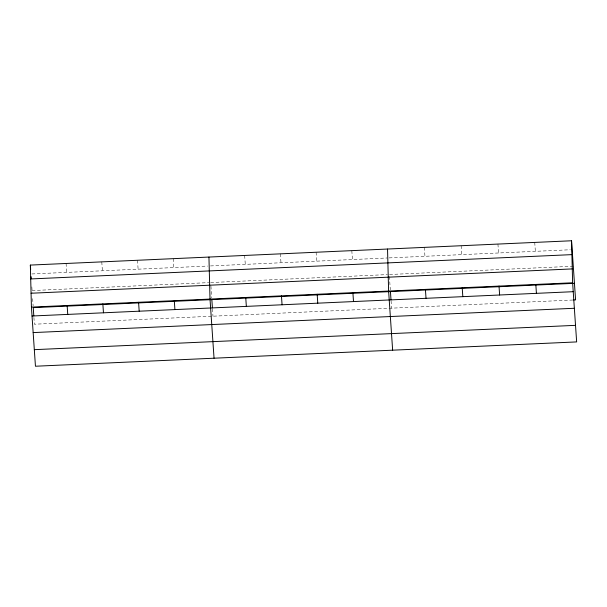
<?xml version="1.0" encoding="UTF-8"?>
<svg xmlns="http://www.w3.org/2000/svg" width="607" height="607" viewBox="0 0 607 607"><rect width="100%" height="100%" fill="white"/><g stroke="black" fill="none" stroke-linecap="round" stroke-linejoin="round"><path stroke-width="0.46" stroke-dasharray="3.04 2.28" d="M31.898 273.954L207.67 266.056M210.492 265.927L387.205 257.983M389.095 257.899L570.269 249.758M32.088 290.563L208.8 282.627M210.682 282.543L387.395 274.599M573.289 266.245L389.277 274.516L390.316 289.797M572.75 300.025L34.379 324.214L33.878 316.846M534.744 242.421L535.351 251.328M497.945 244.075L498.552 252.982M461.145 245.729L461.752 254.637M424.346 247.383L424.953 256.291M391.067 300.799L391.576 308.166M351.825 250.638L352.432 259.546M316.103 252.246L316.71 261.154M280.381 253.847L280.988 262.755M244.667 255.456L245.274 264.364M210.925 286.132L211.722 297.817M212.473 308.826L212.974 316.186M173.223 258.665L173.837 267.573M137.508 260.266L138.115 269.182M101.786 261.875L102.393 270.783M66.072 263.476L66.679 272.391M31.837 286.883L32.209 292.362M32.641 298.652L33.127 305.845"/><path stroke-width="0.91" d="M571.551 240.767L572.621 282.786L576.65 341.916L35.449 366.233L31.42 307.104L30.35 265.084L571.551 240.767L575.58 299.896L573.691 299.979M30.707 278.947L571.9 254.629M31.071 293.234L572.264 268.916M31.42 307.104L572.621 282.786M574.45 283.325L33.248 307.643L33.817 315.928M32.027 316.012L573.228 291.694M33.157 332.59L574.359 308.273M34.318 349.662L575.519 325.344M535.814 284.44L536.421 293.348M499.015 286.094L499.622 295.002M462.215 287.748L462.822 296.656M425.416 289.402L426.023 298.31M390.445 291.588L391.007 299.881M392.646 350.186L388.609 291.057L387.539 249.029M352.895 292.657L353.502 301.573M317.173 294.266L317.78 303.174M281.451 295.867L282.065 304.782M245.736 297.476L246.343 306.383M211.843 299.615L212.412 307.901M214.043 358.213L210.014 299.076L208.945 257.057M174.3 300.685L174.907 309.593M138.578 302.286L139.185 311.201M102.856 303.895L103.463 312.802M67.142 305.496L67.749 314.411M30.35 265.084L30.654 269.538M31.147 276.754L31.268 278.598"/></g></svg>
